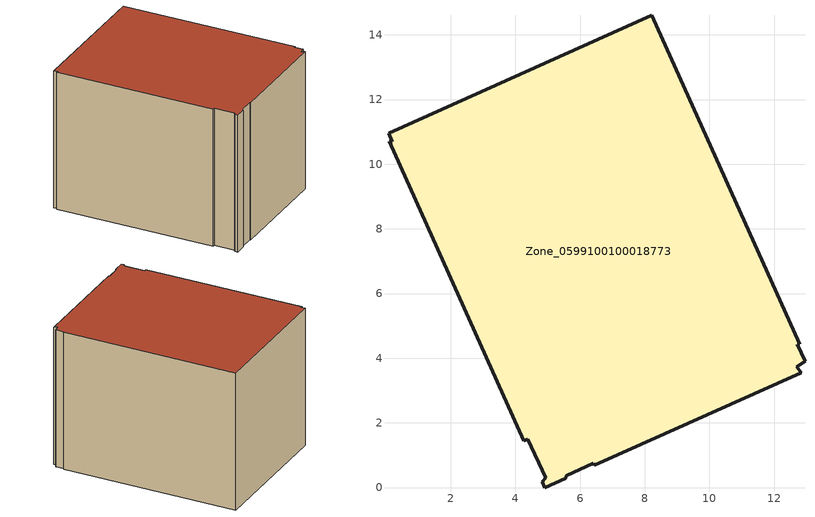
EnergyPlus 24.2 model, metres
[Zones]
Zone_0599100100018773
 floor ground (C_G): 6.41,0.75 5.57,0.36 5.55,0.29 4.92,0 4.84,0.18 4.94,0.3 4.39,1.5 4.27,1.45 0.1,10.71 0.2,10.69 0.08,10.96 8.22,14.6 12.8,4.43 12.72,4.44 12.96,3.9 12.7,3.73 12.84,3.56 6.44,0.68 z0
 wall outside (C_F): 0.1,10.71 4.27,1.45 4.39,1.5 4.94,0.3 4.84,0.18 4.92,0 5.55,0.29 5.57,0.36 6.41,0.75 6.44,0.68 12.84,3.56 12.7,3.73 12.96,3.9 12.72,4.44 12.8,4.43 8.22,14.6 0.08,10.96 0.2,10.69 0.1,10.71 z0:8.99
 roof outside (C_R): 5.57,0.36 6.41,0.75 6.44,0.68 12.84,3.56 12.7,3.73 12.96,3.9 12.72,4.44 12.8,4.43 8.22,14.6 0.08,10.96 0.2,10.69 0.1,10.71 4.27,1.45 4.39,1.5 4.94,0.3 4.84,0.18 4.92,0 5.55,0.29 z8.99
[BUILDING]
Pand.0599100100018773: North Axis=0; Terrain=City; Loads Convergence Tolerance Value=0.04; Temperature Convergence Tolerance Value=0.4; Solar Distribution=FullExterior; Maximum Number of Warmup Days=25; Minimum Number of Warmup Days=1
[Site:Location]
Rotterdam.The.Hague.AP_ZH_NLD Design_Conditions: Latitude=51.96; Longitude=4.45; Time Zone=1; Elevation=-4.5
[SITE:GROUNDTEMPERATURE:BUILDINGSURFACE]
18, 18, 18, 18, 18, 18, 18, 18, 18, 18, 18, 18
[MATERIAL] Thermal Absorptance=0.9; Solar Absorptance=0.7; Visible Absorptance=0.7
Name | Roughness | Thickness | Conductivity | Density | Specific Heat
G.D.2015-2018 | MediumSmooth | 0.15 | 0.0428571 | 540 | 1210
F.D.2015-2018 | Rough | 0.3 | 0.0666667 | 1920 | 840
R.D.2015-2018 | MediumRough | 0.2 | 0.0333333 | 1500 | 1000
[CONSTRUCTION]
C_G: G.D.2015-2018
C_F: F.D.2015-2018
C_R: R.D.2015-2018
[ZONE]
Zone_0599100100018773: Type=1; Multiplier=1; Ceiling Height=Autocalculate; Volume=Autocalculate; Floor Area=autocalculate; Part of Total Floor Area=Yes
[ZONEINFILTRATION:DESIGNFLOWRATE]
Infil_Zone_0599100100018773: Zone or ZoneList or Space or SpaceList=Zone_0599100100018773; Schedule=AlwaysOn; Design Flow Rate Calculation Method=Flow/Area; Flow Rate per Floor Area=0.0021; Constant Term Coefficient=1; Temperature Term Coefficient=0; Velocity Term Coefficient=0; Velocity Squared Term Coefficient=0
[HVACTEMPLATE:ZONE:IDEALLOADSAIRSYSTEM]
Zone_0599100100018773: Maximum Heating Supply Air Temperature=50; Minimum Cooling Supply Air Temperature=13; Maximum Heating Supply Air Humidity Ratio=0.0156; Minimum Cooling Supply Air Humidity Ratio=0.0077; Heating Limit=NoLimit; Cooling Limit=NoLimit; Dehumidification Control Type=ConstantSensibleHeatRatio; Cooling Sensible Heat Ratio=0.7; Dehumidification Setpoint=60; Humidification Control Type=None; Humidification Setpoint=30; Outdoor Air Method=None; Outdoor Air Flow Rate per Person=0.00944; Outdoor Air Flow Rate per Zone Floor Area=0; Outdoor Air Flow Rate per Zone=0; Demand Controlled Ventilation Type=None; Outdoor Air Economizer Type=NoEconomizer; Heat Recovery Type=None; Sensible Heat Recovery Effectiveness=0.7; Latent Heat Recovery Effectiveness=0.65
[ZONECONTROL:THERMOSTAT]
ThermostatControl_Zone_0599100100018773: Zone or ZoneList=Zone_0599100100018773; Control Type Schedule=DualSetpointControlType; Control 1=Thermostat_Zone_0599100100018773; Temperature Difference Between Cutout And Setpoint=0
[THERMOSTATSETPOINT:DUALSETPOINT]
Thermostat_Zone_0599100100018773: Heating Setpoint Temperature Schedule=HeatingSetpoint_Zone_0599100100018773; Cooling Setpoint Temperature Schedule=CoolingSetpoint_Zone_0599100100018773
[SCHEDULE:COMPACT]
HeatingSetpoint_Zone_0599100100018773: Through: 12/31, For: AllDays, Until: 24:00, 21
CoolingSetpoint_Zone_0599100100018773: Through: 12/31, For: AllDays, Until: 24:00, 24
DualSetpointControlType: Through: 12/31, For: AllDays, Until: 24:00, 4
AlwaysOn: Through: 12/31, For: AllDays, Until: 24:00, 1
